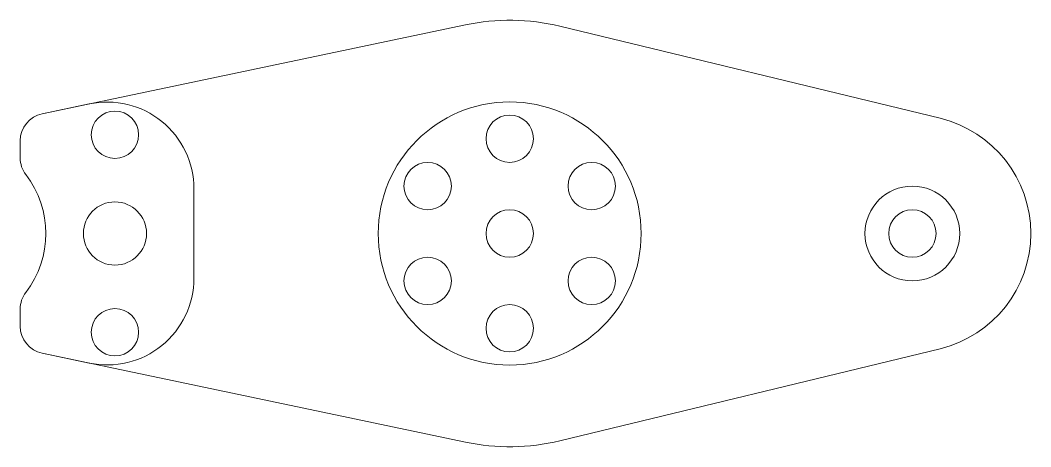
# Model space of a CAD drawing. Header units: millimetres. Extents: x -62 to 66, y -27 to 27.
import ezdxf

# ---------------------------------------------------------------- set-up
doc = ezdxf.new("R2010")
doc.units = ezdxf.units.MM
doc.layers.add('polylines_base', color=7, linetype='CONTINUOUS', lineweight=0)
doc.layers.add('polylines_raised', color=7, linetype='CONTINUOUS', lineweight=0)

msp = doc.modelspace()

# ---------------------------------------------------------------- linework, layer by layer
at = {"layer": 'polylines_base'}
msp.add_lwpolyline([(-5.61, 26.41), (-59.22, 15.16, 0.354863), (-62, 11.74), (-62, 9.58, 0.164975), (-61.28, 7.45, -0.339182), (-61.28, -7.45, 0.164975), (-62, -9.58), (-62, -11.74, 0.354863), (-59.22, -15.16), (-5.61, -26.41, 0.112165), (6.35, -26.24), (54.53, -14.58, 0.786796), (54.53, 14.58), (6.35, 26.24, 0.112165)], format="xyb", close=True, dxfattribs=at)
for centre, radius in [((-50, 12.5), 3), ((0, 12), 3), ((-10.39, 6), 3), ((10.39, 6), 3), ((-50, 0), 4), ((0, 0), 3), ((51, 0), 3), ((-10.39, -6), 3), ((10.39, -6), 3), ((-50, -12.5), 3), ((0, -12), 3)]:
    msp.add_circle(centre, radius, dxfattribs=at)
at = {"layer": 'polylines_raised'}
msp.add_lwpolyline([(-59.22, 15.16, 0.354863), (-62, 11.74), (-62, 9.58, 0.164975), (-61.28, 7.45, -0.339182), (-61.28, -7.45, 0.164975), (-62, -9.58), (-62, -11.74, 0.354863), (-59.22, -15.16), (-53.26, -16.41, 0.476165), (-40, -5.65), (-40, 5.65, 0.476165), (-53.26, 16.41)], format="xyb", close=True, dxfattribs=at)
for centre, radius in [((0, 0), 16.65), ((51, 0), 6)]:
    msp.add_circle(centre, radius, dxfattribs=at)

doc.saveas('drawing.dxf')
